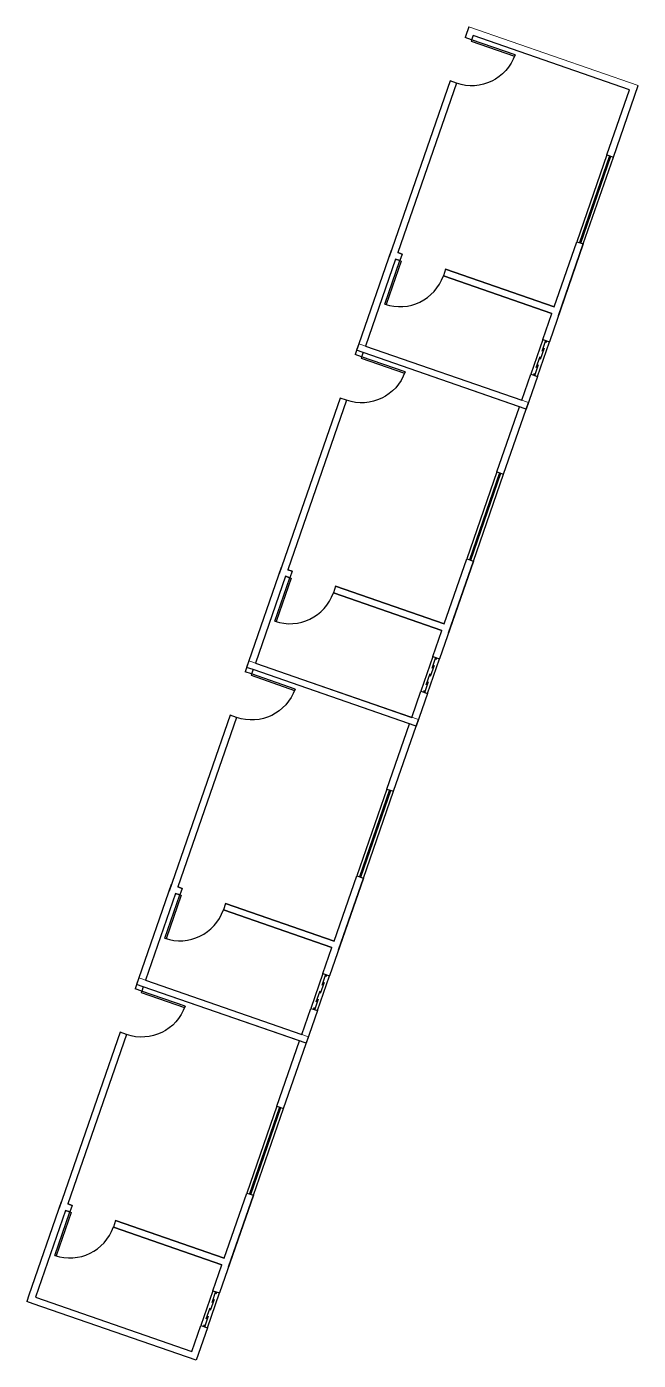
# Model space of a CAD drawing. Header units: centimetres. Extents: x 0 to 1311401, y -389375 to 85618.
# Drawn here: x 655992 to 657322, y -82207 to -79306 of the extents above; entities that cross this region are included whole.
import ezdxf

# ---------------------------------------------------------------- set-up
doc = ezdxf.new("R2010")
doc.units = ezdxf.units.CM
doc.header["$LTSCALE"] = 4
doc.linetypes.add('DASHED2', pattern=[9.525, 6.35, -3.175])
for name, color, linetype in [('0.1', 1, 'Continuous'), ('0.2', 2, 'Continuous'), ('0.6', 6, 'Continuous'), ('02-CONT', 2, 'Continuous')]:
    doc.layers.add(name, color=color, linetype=linetype)

# ---------------------------------------------------------------- blocks, each defined once
blk = doc.blocks.new('1_00e-flat-4')
at = {"color": 1}
blk.add_arc((28.4, -52.3), 100, 90, 180, dxfattribs=at)
at = {"layer": '02-CONT'}
blk.add_lwpolyline([(28.4, -52.3), (25.4, -52.3), (25.4, 47.7), (28.4, 47.7)], close=True, dxfattribs=at)

msp = doc.modelspace()

# ---------------------------------------------------------------- linework, layer by layer
at = {"layer": '0.1'}
for p, q in [((657253.471, -79585.176), (657187.944, -79774.137)), ((657202.111, -79779.05), (657267.643, -79590.091)), ((657114.226, -79986.718), (657088.015, -80062.302)), ((657102.181, -80067.215), (657128.392, -79991.63)), ((657014.291, -80274.881), (656948.763, -80463.842)), ((656962.93, -80468.754), (657028.463, -80279.795)), ((656875.046, -80676.423), (656848.835, -80752.007)), ((656863, -80756.919), (656889.211, -80681.335)), ((656775.11, -80964.586), (656709.582, -81153.546)), ((656723.749, -81158.459), (656789.282, -80969.5)), ((656635.865, -81366.128), (656609.654, -81441.712)), ((656623.82, -81446.624), (656650.031, -81371.04)), ((656535.929, -81654.29), (656470.402, -81843.251)), ((656484.569, -81848.164), (656550.101, -81659.205)), ((656396.684, -82055.832), (656370.473, -82131.417)), ((656384.639, -82136.329), (656410.85, -82060.745))]:
    msp.add_line(p, q, dxfattribs=at)
at = {"layer": '0.2'}
for p, q in [((657259.14, -79587.142), (657193.613, -79776.103)), ((657196.442, -79777.084), (657261.975, -79588.125)), ((657019.959, -80276.847), (656954.432, -80465.807)), ((656957.261, -80466.788), (657022.794, -80277.829)), ((656780.779, -80966.551), (656715.251, -81155.512)), ((656718.081, -81156.493), (656783.613, -80967.534)), ((656541.598, -81656.256), (656476.071, -81845.217)), ((656478.9, -81846.198), (656544.433, -81657.239))]:
    msp.add_line(p, q, dxfattribs=at)
at = {"layer": '0.2', "linetype": 'DASHED2'}
for p, q in [((657119.895, -79988.684), (657093.684, -80064.268)), ((657096.512, -80065.249), (657122.723, -79989.665)), ((656880.714, -80678.389), (656854.503, -80753.973)), ((656857.332, -80754.954), (656883.543, -80679.369)), ((656641.534, -81368.093), (656615.323, -81443.678)), ((656618.151, -81444.658), (656644.362, -81369.074)), ((656402.353, -82057.798), (656376.142, -82133.382)), ((656378.97, -82134.363), (656405.181, -82058.779))]:
    msp.add_line(p, q, dxfattribs=at)
at = {"layer": '0.6'}
for p, q in [((656959.211, -79334.954), (656945.039, -79330.04)), ((656926.448, -79429.434), (656912.275, -79424.52)), ((657253.471, -79585.176), (657267.643, -79590.091)), ((657187.944, -79774.137), (657202.116, -79779.051)), ((656808.117, -79801.184), (656803.202, -79815.356)), ((656902.597, -79833.948), (656897.683, -79848.12)), ((657114.226, -79986.718), (657128.392, -79991.63)), ((656720.031, -80024.659), (656705.859, -80019.744)), ((656723.312, -80015.213), (656709.14, -80010.298)), ((657102.181, -80067.215), (657077.608, -80138.075)), ((657088.015, -80062.302), (657102.181, -80067.215)), ((656687.267, -80119.139), (656673.095, -80114.225)), ((657014.291, -80274.881), (657028.463, -80279.795)), ((656948.763, -80463.842), (656962.935, -80468.756)), ((656568.936, -80490.889), (656564.022, -80505.061)), ((656663.416, -80523.653), (656658.502, -80537.825)), ((656875.046, -80676.423), (656889.211, -80681.335)), ((656480.85, -80714.364), (656466.678, -80709.449)), ((656484.131, -80704.917), (656469.959, -80700.003)), ((656863, -80756.919), (656838.428, -80827.78)), ((656848.835, -80752.007), (656863, -80756.919)), ((656448.086, -80808.844), (656433.914, -80803.929)), ((656775.11, -80964.586), (656789.282, -80969.5)), ((656709.582, -81153.546), (656723.755, -81158.461)), ((656329.756, -81180.594), (656324.841, -81194.766)), ((656424.236, -81213.357), (656419.321, -81227.529)), ((656635.865, -81366.128), (656650.031, -81371.04)), ((656244.951, -81394.622), (656230.779, -81389.708)), ((656241.669, -81404.068), (656227.497, -81399.154)), ((656623.82, -81446.624), (656599.247, -81517.484)), ((656609.654, -81441.712), (656623.82, -81446.624)), ((656208.906, -81498.549), (656194.734, -81493.634)), ((656535.929, -81654.29), (656550.101, -81659.205)), ((656470.402, -81843.251), (656484.574, -81848.166)), ((656090.575, -81870.298), (656085.66, -81884.47)), ((656185.055, -81903.062), (656180.141, -81917.234)), ((656396.684, -82055.832), (656410.85, -82060.745)), ((656005.77, -82084.327), (655991.598, -82079.412)), ((656384.639, -82136.329), (656360.066, -82207.189)), ((656370.473, -82131.417), (656384.639, -82136.329))]:
    msp.add_line(p, q, dxfattribs=at)
for points in [[(656953.23, -79306.419), (656945.039, -79330.04)], [(657253.471, -79585.176), (657302.617, -79443.456), (656962.488, -79325.506), (656959.211, -79334.954)], [(656912.275, -79424.52), (656779.582, -79807.165), (656779.583, -79807.166)], [(656926.448, -79429.434), (656798.669, -79797.908), (656808.117, -79801.184)], [(657267.643, -79590.091), (657321.704, -79434.198)], [(656784.498, -79792.994), (656714.055, -79996.126)], [(656808.117, -79801.184), (656798.669, -79797.908)], [(656902.597, -79833.948), (657138.798, -79915.857), (657187.944, -79774.137)], [(657202.111, -79779.05), (657128.392, -79991.63)], [(657148.056, -79934.944), (657202.116, -79779.051)], [(656803.202, -79815.356), (656793.755, -79812.08), (656728.228, -80001.041), (657068.357, -80118.99), (657088.015, -80062.302)], [(656793.755, -79812.08), (656803.202, -79815.356)], [(656897.683, -79848.12), (657133.885, -79930.03)], [(657114.226, -79986.718), (657133.885, -79930.03), (656897.683, -79848.12)], [(657138.798, -79915.857), (656902.597, -79833.948)], [(657152.971, -79920.772), (657152.97, -79920.772)], [(656714.049, -79996.124), (656705.859, -80019.744)], [(656714.056, -79996.126), (656714.055, -79996.126), (656709.14, -80010.298)], [(657014.291, -80274.881), (657063.436, -80133.16), (656723.307, -80015.211), (656720.031, -80024.659)], [(657077.608, -80138.075), (656723.312, -80015.213), (656723.312, -80015.213)], [(656673.095, -80114.225), (656540.401, -80496.87), (656540.403, -80496.87)], [(656687.267, -80119.139), (656559.488, -80487.613), (656568.936, -80490.889)], [(657028.463, -80279.795), (657082.523, -80123.903)], [(656663.416, -80523.653), (656899.617, -80605.562), (656948.763, -80463.842)], [(656545.317, -80482.698), (656474.874, -80685.831)], [(656568.936, -80490.889), (656559.488, -80487.613)], [(656962.93, -80468.754), (656889.211, -80681.335)], [(656908.875, -80624.649), (656962.935, -80468.756)], [(656564.022, -80505.061), (656554.575, -80501.785), (656489.047, -80690.746), (656829.176, -80808.695), (656848.835, -80752.007)], [(656554.575, -80501.785), (656564.022, -80505.061)], [(656899.617, -80605.562), (656663.416, -80523.653)], [(656658.502, -80537.825), (656894.704, -80619.735)], [(656875.046, -80676.423), (656894.704, -80619.735), (656658.502, -80537.825)], [(656913.791, -80610.477), (656913.789, -80610.477)], [(656474.869, -80685.829), (656466.678, -80709.449)], [(656474.875, -80685.831), (656474.874, -80685.831), (656469.959, -80700.003)], [(656775.11, -80964.586), (656824.256, -80822.865), (656484.126, -80704.916), (656480.85, -80714.364)], [(656838.428, -80827.78), (656484.131, -80704.917), (656484.131, -80704.917)], [(656433.914, -80803.929), (656301.221, -81186.575), (656301.222, -81186.575)], [(656448.086, -80808.844), (656320.308, -81177.317), (656329.756, -81180.594)], [(656789.282, -80969.5), (656843.342, -80813.608)], [(656424.236, -81213.357), (656660.437, -81295.267), (656709.582, -81153.546)], [(656723.749, -81158.459), (656650.031, -81371.04)], [(656669.694, -81314.353), (656723.755, -81158.461)], [(656306.137, -81172.403), (656235.693, -81375.535)], [(656324.841, -81194.766), (656315.394, -81191.49), (656249.867, -81380.45), (656589.996, -81498.4), (656609.654, -81441.712)], [(656315.394, -81191.49), (656324.841, -81194.766)], [(656329.756, -81180.594), (656320.308, -81177.317)], [(656660.437, -81295.267), (656424.236, -81213.357)], [(656419.321, -81227.529), (656655.523, -81309.439)], [(656635.865, -81366.128), (656655.523, -81309.439), (656419.321, -81227.529)], [(656674.61, -81300.182), (656674.609, -81300.181)], [(656235.688, -81375.534), (656227.497, -81399.154)], [(656235.695, -81375.536), (656235.693, -81375.535), (656230.779, -81389.708)], [(656535.929, -81654.29), (656585.075, -81512.57), (656244.946, -81394.62), (656241.669, -81404.068)], [(656599.247, -81517.484), (656244.951, -81394.622), (656244.951, -81394.622)], [(656194.734, -81493.634), (656062.04, -81876.279), (656062.041, -81876.28)], [(656208.906, -81498.549), (656081.127, -81867.022), (656090.575, -81870.298)], [(656550.101, -81659.205), (656604.162, -81503.312)], [(656185.055, -81903.062), (656421.256, -81984.972), (656470.402, -81843.251)], [(656484.569, -81848.164), (656410.85, -82060.745)], [(656430.514, -82004.058), (656484.574, -81848.166)], [(656066.956, -81862.108), (655996.513, -82065.24)], [(656085.66, -81884.47), (656076.213, -81881.194), (656010.686, -82070.155), (656350.815, -82188.105), (656370.473, -82131.417)], [(656076.213, -81881.194), (656085.66, -81884.47)], [(656090.575, -81870.298), (656081.127, -81867.022)], [(656180.141, -81917.234), (656416.343, -81999.144)], [(656396.684, -82055.832), (656416.343, -81999.144), (656180.141, -81917.234)], [(656421.256, -81984.972), (656185.055, -81903.062)], [(656435.429, -81989.887), (656435.428, -81989.886)], [(655996.514, -82065.241), (655996.513, -82065.24), (655991.598, -82079.412)], [(656360.066, -82207.189), (656005.77, -82084.327), (656005.77, -82084.327)]]:
    msp.add_lwpolyline(points, dxfattribs=at)
at = {"layer": '0.6', "lineweight": 9}
for points in [[(656953.23, -79306.419), (656948.316, -79320.592)], [(656953.23, -79306.419), (657321.704, -79434.198)], [(656962.488, -79325.506), (657302.617, -79443.456)], [(656714.049, -79996.124), (656709.135, -80010.296)], [(656714.049, -79996.124), (657082.523, -80123.903)], [(656723.307, -80015.211), (657063.436, -80133.16)], [(656474.869, -80685.829), (656469.954, -80700.001)], [(656474.869, -80685.829), (656843.342, -80813.608)], [(656484.126, -80704.916), (656824.256, -80822.865)], [(656235.688, -81375.534), (656230.774, -81389.706)], [(656235.688, -81375.534), (656604.162, -81503.312)], [(656244.946, -81394.62), (656585.075, -81512.57)]]:
    msp.add_lwpolyline(points, dxfattribs=at)

# ---------------------------------------------------------------- block references
at = {"layer": '0.6', "xscale": -1, "rotation": 250.8745440189518}
for p in [(656999.273, -79378.912), (656760.093, -80068.616), (656520.912, -80758.321), (656281.731, -81448.026)]:
    msp.add_blockref('1_00e-flat-4', p, dxfattribs=at)
at = {"layer": '0.6', "rotation": 160.8745440189518}
for p in [(656812.92, -79874.032), (656573.739, -80563.736), (656334.559, -81253.441), (656095.378, -81943.146)]:
    msp.add_blockref('1_00e-flat-4', p, dxfattribs=at)

doc.saveas('drawing.dxf')
